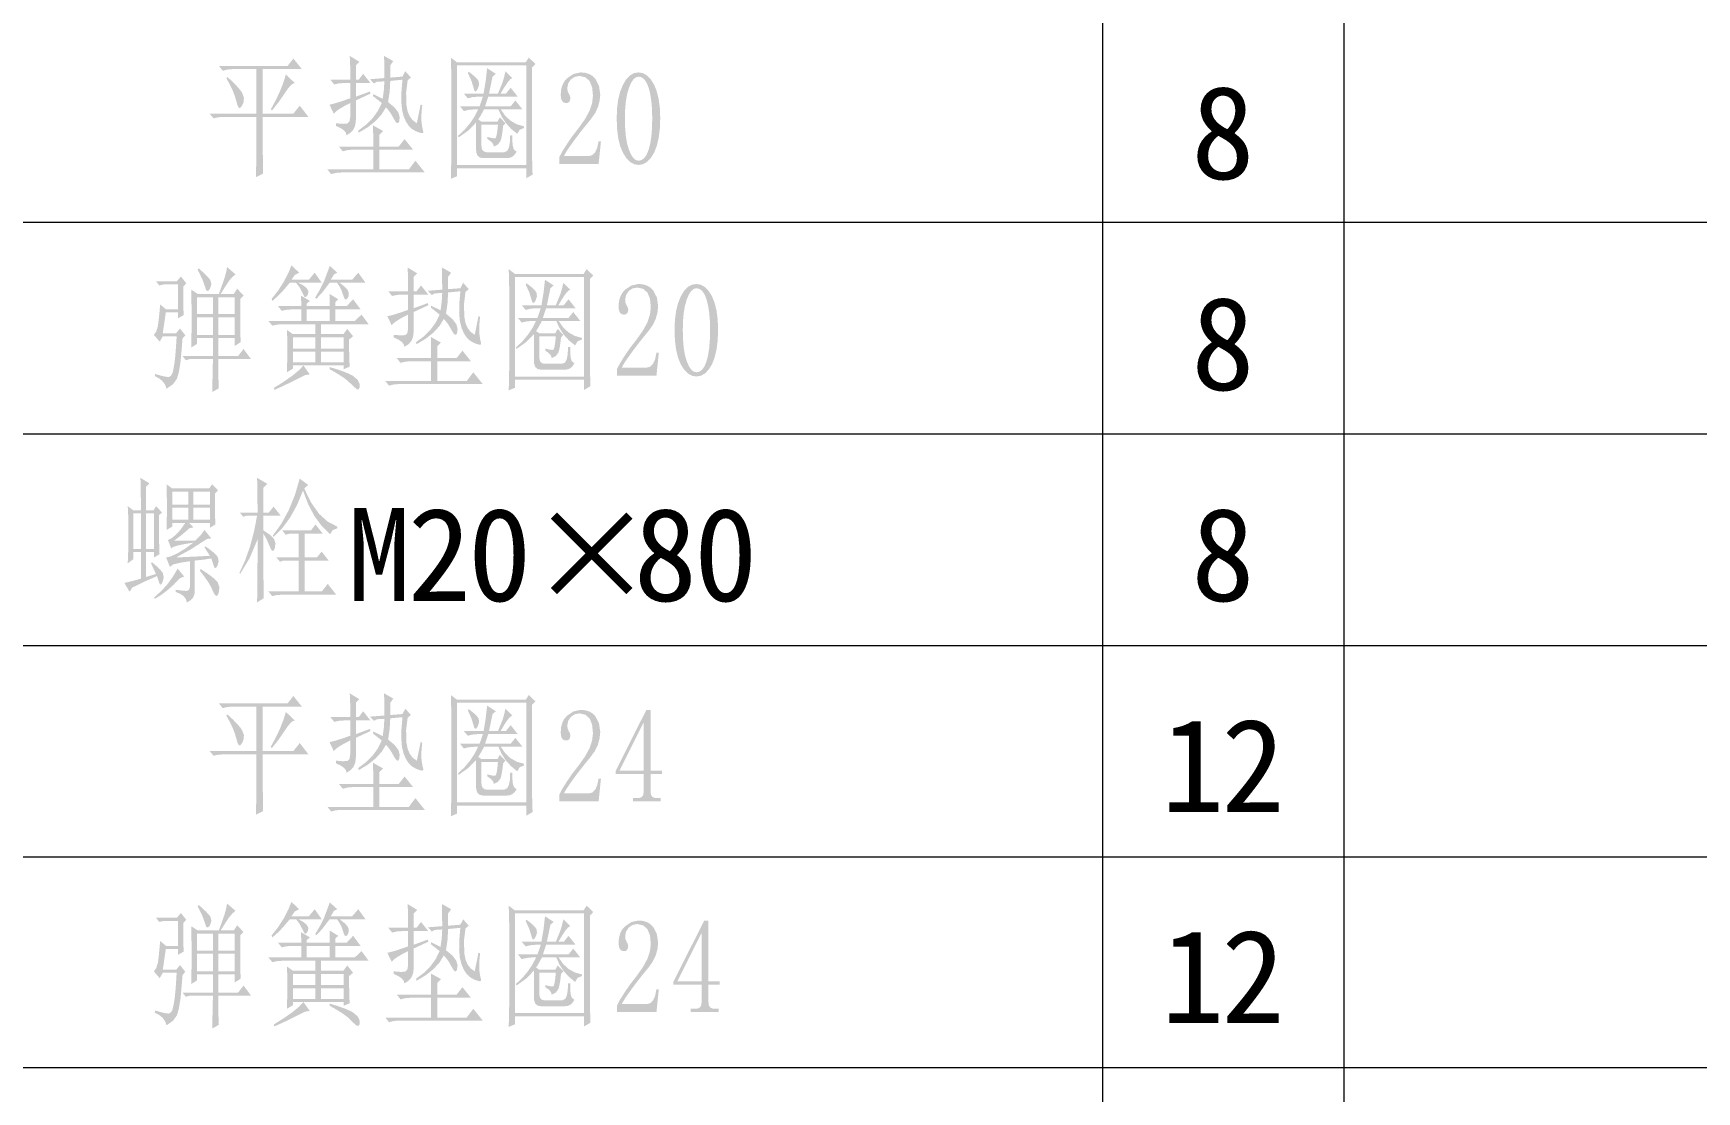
# Model space of a CAD drawing. Header units: millimetres. Extents: x -594 to 6367, y -2099 to 456.
# Drawn here: x 271.1 to 326.2, y -380.4 to -345.4 of the extents above; entities that cross this region are included whole.
import ezdxf

# ---------------------------------------------------------------- set-up
doc = ezdxf.new("R2010")
doc.units = ezdxf.units.MM
doc.layers.get('0').update_dxf_attribs({"lineweight": 35})
doc.styles.get("Standard").update_dxf_attribs({"font": 'txt.shx'})

msp = doc.modelspace()

# ---------------------------------------------------------------- hatches: boundary and pattern name
h = msp.add_hatch(color=0)
h.paths.add_polyline_path([(278.692, -349.221), (278.699, -350.001), (278.466, -350.118), (278.476, -349.6), (278.481, -349.135), (278.481, -348.122), (277.397, -348.122), (277.218, -348.133), (277.062, -348.169), (276.93, -348.013), (278.481, -348.013), (278.481, -346.539), (277.694, -346.539), (277.518, -346.555), (277.366, -346.594), (277.241, -346.438), (279.51, -346.438), (279.705, -346.188), (279.986, -346.539), (278.692, -346.539), (278.692, -348.013), (279.705, -348.013), (279.916, -347.748), (280.204, -348.122), (278.692, -348.122)])
h.paths.add_polyline_path([(279.456, -346.718), (279.752, -346.999), (279.688, -347.019), (279.613, -347.08), (279.527, -347.18), (279.432, -347.319), (279.223, -347.624), (278.996, -347.911), (278.957, -347.872), (279.12, -347.571), (279.259, -347.278), (279.371, -346.993)])
h.paths.add_polyline_path([(277.53, -346.804), (277.71, -346.977), (277.851, -347.122), (277.952, -347.24), (278.013, -347.334), (278.066, -347.487), (278.06, -347.623), (278.014, -347.735), (277.951, -347.818), (277.916, -347.829), (277.881, -347.794), (277.846, -347.712), (277.811, -347.584), (277.764, -347.423), (277.694, -347.245), (277.6, -347.049), (277.483, -346.835)])
h = msp.add_hatch(color=0)
h.paths.add_polyline_path([(281.111, -348.332), (281.352, -348.351), (281.494, -348.34), (281.564, -348.272), (281.587, -348.122), (281.587, -347.662), (281.391, -347.763), (281.235, -347.855), (281.119, -347.938), (281.041, -348.013), (280.901, -347.716), (281.018, -347.69), (281.171, -347.646), (281.36, -347.585), (281.587, -347.506), (281.587, -346.999), (281.392, -346.999), (281.216, -347.011), (281.057, -347.046), (280.932, -346.89), (281.587, -346.89), (281.587, -346.469), (281.582, -346.318), (281.572, -346.102), (281.891, -346.297), (281.774, -346.414), (281.774, -346.89), (281.868, -346.89), (282.016, -346.695), (282.258, -346.999), (281.774, -346.999), (281.774, -347.451), (282.242, -347.28), (282.258, -347.35), (281.774, -347.576), (281.774, -348.223), (281.755, -348.394), (281.697, -348.535), (281.6, -348.646), (281.462, -348.73), (281.445, -348.648), (281.38, -348.568), (281.269, -348.491), (281.111, -348.418)])
h.paths.add_polyline_path([(282.718, -346.835), (282.714, -346.437), (282.71, -346.102), (283.014, -346.274), (282.913, -346.414), (282.913, -346.82), (283.318, -346.788), (283.412, -346.609), (283.599, -346.82), (283.49, -346.905), (283.438, -347.32), (283.451, -347.74), (283.489, -347.939), (283.558, -348.103), (283.659, -348.234), (283.794, -348.332), (283.918, -347.716), (283.973, -347.732), (283.954, -347.916), (283.944, -348.073), (283.942, -348.203), (283.95, -348.309), (283.974, -348.475), (284.004, -348.605), (284.003, -348.648), (283.962, -348.66), (283.882, -348.642), (283.762, -348.597), (283.632, -348.522), (283.522, -348.412), (283.43, -348.271), (283.357, -348.098), (283.303, -347.882), (283.279, -347.608), (283.285, -347.277), (283.318, -346.89), (282.913, -346.929), (282.895, -347.28), (282.842, -347.631), (283.058, -347.812), (283.185, -347.981), (283.226, -348.135), (283.209, -348.278), (283.177, -348.326), (283.138, -348.328), (283.092, -348.284), (283.037, -348.192), (282.914, -347.979), (282.772, -347.802), (282.628, -348.039), (282.428, -348.258), (282.175, -348.46), (281.868, -348.644), (281.852, -348.574), (282.115, -348.377), (282.333, -348.159), (282.505, -347.921), (282.632, -347.662), (282.476, -347.537), (282.343, -347.436), (282.351, -347.365), (282.663, -347.521), (282.702, -347.23), (282.718, -346.944), (282.468, -346.96), (282.375, -347.015), (282.242, -346.874)])
h.paths.add_polyline_path([(282.351, -349.104), (282.351, -348.785), (282.35, -348.73), (282.347, -348.649), (282.345, -348.54), (282.343, -348.402), (282.679, -348.59), (282.554, -348.714), (282.554, -349.104), (283.193, -349.104), (283.388, -348.855), (283.669, -349.206), (282.554, -349.206), (282.554, -349.86), (283.529, -349.86), (283.747, -349.572), (284.059, -349.962), (281.291, -349.962), (281.114, -349.975), (280.956, -350.016), (280.831, -349.86), (282.351, -349.86), (282.351, -349.206), (281.673, -349.206), (281.496, -349.221), (281.338, -349.26), (281.213, -349.104)])
h = msp.add_hatch(color=0)
h.paths.add_polyline_path([(284.92, -346.157), (285.123, -346.313), (287.4, -346.313), (287.501, -346.157), (287.72, -346.367), (287.61, -346.484), (287.61, -349.486), (287.626, -350.032), (287.415, -350.157), (287.415, -349.821), (285.123, -349.821), (285.123, -350.087), (284.92, -350.172), (284.936, -349.486), (284.936, -346.75)])
h.paths.add_polyline_path([(285.123, -346.414), (285.123, -349.712), (287.415, -349.712), (287.415, -346.414)])
h.paths.add_polyline_path([(285.513, -346.625), (285.634, -346.718), (285.729, -346.801), (285.798, -346.874), (285.84, -346.937), (285.856, -347.061), (285.802, -347.21), (285.759, -347.267), (285.724, -347.275), (285.694, -347.235), (285.669, -347.147), (285.599, -346.92), (285.482, -346.664)])
h.paths.add_polyline_path([(285.872, -347.771), (285.923, -347.623), (285.981, -347.451), (285.817, -347.451), (285.638, -347.467), (285.482, -347.506), (285.349, -347.35), (286.004, -347.35), (286.074, -346.929), (286.121, -346.508), (286.41, -346.695), (286.301, -346.788), (286.184, -347.35), (286.48, -347.35), (286.628, -346.991), (286.682, -346.812), (286.729, -346.609), (286.955, -346.835), (286.888, -346.876), (286.801, -346.976), (286.695, -347.134), (286.566, -347.35), (286.745, -347.35), (286.901, -347.155), (287.135, -347.451), (286.16, -347.451), (286.097, -347.637), (286.051, -347.771), (286.901, -347.771), (287.057, -347.576), (287.291, -347.872), (286.573, -347.872), (286.723, -348.087), (286.901, -348.252), (287.108, -348.368), (287.345, -348.434), (287.345, -348.488), (287.2, -348.548), (287.119, -348.683), (286.918, -348.519), (286.746, -348.33), (286.605, -348.115), (286.495, -347.872), (286.02, -347.872), (285.911, -348.072), (285.825, -348.208), (285.934, -348.278), (286.464, -348.278), (286.542, -348.137), (286.729, -348.332), (286.651, -348.418), (286.632, -348.589), (286.611, -348.729), (286.589, -348.838), (286.566, -348.917), (286.479, -349.034), (286.34, -349.104), (286.331, -349.044), (286.293, -348.982), (286.225, -348.919), (286.129, -348.855), (286.129, -348.785), (286.293, -348.825), (286.386, -348.831), (286.414, -348.802), (286.439, -348.716), (286.461, -348.575), (286.48, -348.379), (285.934, -348.379), (285.934, -349.081), (285.944, -349.169), (285.976, -349.233), (286.029, -349.274), (286.106, -349.291), (286.69, -349.291), (286.789, -349.245), (286.846, -349.128), (286.875, -348.958), (286.885, -348.73), (286.955, -348.73), (286.957, -348.923), (286.971, -349.081), (287.007, -349.202), (287.096, -349.276), (287.037, -349.368), (286.966, -349.434), (286.882, -349.473), (286.784, -349.486), (285.981, -349.486), (285.874, -349.464), (285.801, -349.399), (285.76, -349.289), (285.755, -349.135), (285.755, -348.309), (285.498, -348.572), (285.178, -348.8), (285.154, -348.753), (285.372, -348.551), (285.56, -348.324), (285.713, -348.093), (285.825, -347.872), (285.685, -347.872), (285.508, -347.888), (285.349, -347.927), (285.225, -347.771)])
h = msp.add_hatch(color=0)
h.dxf.hatch_style = 2
h.paths.add_polyline_path([(289.626, -347.42), (289.598, -347.14), (289.517, -346.937), (289.376, -346.81), (289.182, -346.765), (289.023, -346.794), (288.893, -346.882), (288.805, -347.015), (288.776, -347.171), (288.788, -347.272), (288.823, -347.35), (288.862, -347.42), (288.878, -347.49), (288.867, -347.568), (288.839, -347.623), (288.797, -347.654), (288.737, -347.662), (288.659, -347.648), (288.605, -347.599), (288.57, -347.518), (288.558, -347.397), (288.571, -347.226), (288.611, -347.076), (288.676, -346.948), (288.768, -346.843), (288.985, -346.699), (289.213, -346.648), (289.366, -346.661), (289.499, -346.701), (289.612, -346.767), (289.704, -346.859), (289.827, -347.096), (289.868, -347.381), (289.846, -347.592), (289.79, -347.802), (289.689, -348.011), (289.548, -348.208), (289.355, -348.443), (289.187, -348.656), (289.043, -348.846), (288.924, -349.011), (288.825, -349.151), (288.749, -349.266), (288.696, -349.355), (288.667, -349.416), (289.494, -349.416), (289.604, -349.387), (289.696, -349.299), (289.766, -349.147), (289.813, -348.925), (289.891, -348.925), (289.813, -349.681), (288.511, -349.681), (288.511, -349.455), (288.605, -349.273), (288.745, -349.05), (288.926, -348.782), (289.166, -348.473), (289.371, -348.18), (289.517, -347.911), (289.598, -347.66)])
h = msp.add_hatch(color=0)
h.paths.add_polyline_path([(291.137, -346.788), (291.046, -346.812), (290.962, -346.882), (290.886, -346.999), (290.817, -347.163), (290.757, -347.366), (290.716, -347.601), (290.692, -347.869), (290.685, -348.169), (290.692, -348.487), (290.716, -348.766), (290.757, -349.005), (290.817, -349.206), (290.886, -349.368), (290.962, -349.482), (291.046, -349.55), (291.137, -349.572), (291.237, -349.55), (291.328, -349.482), (291.407, -349.368), (291.472, -349.206), (291.523, -349.005), (291.56, -348.766), (291.582, -348.487), (291.589, -348.169), (291.582, -347.869), (291.56, -347.601), (291.523, -347.366), (291.472, -347.163), (291.408, -346.999), (291.331, -346.882), (291.241, -346.812)])
h.paths.add_polyline_path([(291.137, -349.712), (290.991, -349.687), (290.856, -349.613), (290.733, -349.489), (290.622, -349.315), (290.53, -349.094), (290.464, -348.829), (290.425, -348.521), (290.412, -348.169), (290.424, -347.845), (290.46, -347.555), (290.524, -347.296), (290.614, -347.069), (290.721, -346.885), (290.843, -346.753), (290.982, -346.674), (291.137, -346.648), (291.283, -346.674), (291.417, -346.751), (291.54, -346.878), (291.651, -347.054), (291.739, -347.273), (291.802, -347.532), (291.841, -347.831), (291.854, -348.169), (291.841, -348.512), (291.802, -348.817), (291.739, -349.082), (291.651, -349.307), (291.54, -349.485), (291.417, -349.612), (291.283, -349.687)])
h = msp.add_hatch(color=0)
h.paths.add_polyline_path([(276.323, -355.759), (276.339, -354.8), (276.323, -353.841), (276.534, -353.982), (277.236, -353.982), (277.345, -353.689), (277.428, -353.444), (277.482, -353.245), (277.508, -353.093), (277.789, -353.335), (277.685, -353.421), (277.586, -353.537), (277.463, -353.719), (277.298, -353.982), (277.735, -353.982), (277.844, -353.81), (278.054, -354.036), (277.945, -354.145), (277.945, -354.669), (277.947, -355.082), (277.952, -355.385), (277.961, -355.58), (277.766, -355.705), (277.766, -355.44), (277.22, -355.44), (277.22, -356.04), (277.875, -356.04), (278.054, -355.806), (278.304, -356.141), (277.22, -356.141), (277.22, -356.434), (277.222, -356.692), (277.227, -356.917), (277.236, -357.108), (277.017, -357.233), (277.041, -356.141), (276.269, -356.141), (276.144, -356.18), (276.035, -356.04), (277.041, -356.04), (277.041, -355.44), (276.518, -355.44), (276.518, -355.635)])
h.paths.add_polyline_path([(276.573, -353.14), (276.706, -353.26), (276.814, -353.363), (276.896, -353.45), (276.955, -353.522), (276.991, -353.664), (276.939, -353.818), (276.89, -353.876), (276.847, -353.886), (276.811, -353.846), (276.783, -353.756), (276.691, -353.499), (276.534, -353.179)])
h.paths.add_polyline_path([(276.518, -354.091), (276.518, -354.652), (277.041, -354.652), (277.041, -354.091)])
h.paths.add_polyline_path([(277.22, -354.091), (277.22, -354.652), (277.766, -354.652), (277.766, -354.091)])
h.paths.add_polyline_path([(276.518, -354.754), (276.518, -355.338), (277.041, -355.338), (277.041, -354.754)])
h.paths.add_polyline_path([(277.22, -354.754), (277.22, -355.338), (277.766, -355.338), (277.766, -354.754)])
h.paths.add_polyline_path([(275.481, -354.598), (275.38, -355.284), (275.824, -355.284), (275.949, -355.128), (276.128, -355.354), (276.035, -355.455), (276, -355.88), (275.965, -356.258), (275.912, -356.574), (275.848, -356.796), (275.72, -356.972), (275.505, -357.124), (275.458, -356.992), (275.377, -356.878), (275.262, -356.782), (275.115, -356.703), (275.123, -356.633), (275.292, -356.682), (275.426, -356.715), (275.523, -356.732), (275.583, -356.734), (275.647, -356.698), (275.7, -356.609), (275.735, -356.462), (275.77, -356.251), (275.787, -356.104), (275.805, -355.911), (275.822, -355.672), (275.84, -355.385), (275.38, -355.385), (275.278, -355.564), (275.084, -355.338), (275.162, -355.233), (275.216, -355.058), (275.234, -354.933), (275.252, -354.771), (275.272, -354.571), (275.294, -354.333), (275.489, -354.496), (275.879, -354.496), (275.879, -353.67), (275.419, -353.67), (275.263, -353.701), (275.154, -353.561), (275.848, -353.561), (275.98, -353.405), (276.16, -353.631), (276.058, -353.74), (276.058, -354.044), (276.06, -354.302), (276.065, -354.515), (276.074, -354.683), (275.879, -354.793), (275.879, -354.598)])
h = msp.add_hatch(color=0)
h.paths.add_polyline_path([(280.911, -354.387), (280.907, -354.141), (280.903, -353.982), (281.191, -354.161), (281.098, -354.247), (281.098, -354.387), (281.472, -354.387), (281.683, -354.161), (281.932, -354.496), (281.098, -354.496), (281.098, -354.878), (281.737, -354.878), (281.963, -354.668), (282.197, -354.987), (280.622, -354.987), (280.622, -355.315), (281.363, -355.315), (281.488, -355.143), (281.683, -355.385), (281.55, -355.494), (281.551, -355.822), (281.556, -356.08), (281.563, -356.269), (281.573, -356.391), (281.371, -356.477), (281.371, -356.352), (279.687, -356.352), (279.687, -356.461), (279.492, -356.578), (279.502, -356.144), (279.507, -355.775), (279.502, -355.46), (279.492, -355.175), (279.687, -355.315), (280.435, -355.315), (280.435, -354.987), (279.343, -354.987), (279.164, -354.999), (279.008, -355.034), (278.876, -354.878), (279.967, -354.878), (279.967, -354.496), (279.655, -354.496), (279.479, -354.508), (279.32, -354.543), (279.195, -354.387), (279.967, -354.387), (279.962, -354.188), (279.952, -354.036), (280.256, -354.216), (280.147, -354.301), (280.147, -354.387)])
h.paths.add_polyline_path([(280.147, -354.496), (280.147, -354.878), (280.911, -354.878), (280.911, -354.496)])
h.paths.add_polyline_path([(279.687, -355.424), (279.687, -355.791), (280.435, -355.791), (280.435, -355.424)])
h.paths.add_polyline_path([(280.622, -355.424), (280.622, -355.791), (281.371, -355.791), (281.371, -355.424)])
h.paths.add_polyline_path([(279.687, -355.9), (279.687, -356.251), (280.435, -356.251), (280.435, -355.9)])
h.paths.add_polyline_path([(280.622, -355.9), (280.622, -356.251), (281.371, -356.251), (281.371, -355.9)])
h.paths.add_polyline_path([(280.037, -356.352), (280.248, -356.648), (280.092, -356.672), (279.811, -356.812), (279.577, -356.929), (279.347, -357.04), (279.071, -357.163), (279.063, -357.093), (279.365, -356.904), (279.655, -356.703), (279.89, -356.51)])
h.paths.add_polyline_path([(280.911, -356.407), (281.168, -356.486), (281.38, -356.56), (281.549, -356.629), (281.675, -356.695), (281.835, -356.829), (281.901, -356.968), (281.9, -357.08), (281.87, -357.139), (281.806, -357.138), (281.714, -357.061), (281.503, -356.859), (281.379, -356.763), (281.215, -356.656), (281.041, -356.552), (280.903, -356.477)])
h.paths.add_polyline_path([(279.866, -353.615), (280.023, -353.695), (280.139, -353.787), (280.198, -353.884), (280.193, -353.982), (280.151, -354.057), (280.115, -354.091), (280.072, -354.079), (280.03, -353.997), (279.92, -353.779), (279.796, -353.615), (279.585, -353.615), (279.359, -353.88), (279.201, -354.045), (279.008, -354.216), (278.985, -354.145), (279.196, -353.881), (279.39, -353.576), (279.544, -353.278), (279.64, -353.038), (279.897, -353.28), (279.757, -353.35), (279.64, -353.514), (280.217, -353.514), (280.412, -353.28), (280.646, -353.615)])
h.paths.add_polyline_path([(281.238, -353.615), (281.396, -353.737), (281.495, -353.841), (281.541, -353.941), (281.534, -354.052), (281.492, -354.14), (281.449, -354.169), (281.404, -354.151), (281.371, -354.075), (281.3, -353.865), (281.241, -353.749), (281.152, -353.615), (280.903, -353.615), (280.67, -353.924), (280.466, -354.145), (280.427, -354.106), (280.586, -353.835), (280.716, -353.576), (280.911, -353.054), (281.16, -353.28), (281.051, -353.335), (280.942, -353.514), (281.651, -353.514), (281.854, -353.28), (282.096, -353.615)])
h = msp.add_hatch(color=0)
h.paths.add_polyline_path([(283.028, -355.338), (283.268, -355.357), (283.41, -355.346), (283.48, -355.278), (283.503, -355.128), (283.503, -354.668), (283.307, -354.769), (283.151, -354.861), (283.035, -354.944), (282.958, -355.019), (282.817, -354.722), (282.934, -354.696), (283.087, -354.652), (283.277, -354.591), (283.503, -354.512), (283.503, -354.005), (283.308, -354.005), (283.132, -354.017), (282.973, -354.052), (282.848, -353.896), (283.503, -353.896), (283.503, -353.475), (283.498, -353.324), (283.488, -353.108), (283.807, -353.303), (283.69, -353.42), (283.69, -353.896), (283.784, -353.896), (283.932, -353.701), (284.174, -354.005), (283.69, -354.005), (283.69, -354.457), (284.158, -354.286), (284.174, -354.356), (283.69, -354.582), (283.69, -355.229), (283.671, -355.4), (283.613, -355.541), (283.516, -355.652), (283.379, -355.736), (283.361, -355.654), (283.297, -355.574), (283.186, -355.497), (283.028, -355.424)])
h.paths.add_polyline_path([(284.634, -353.841), (284.63, -353.443), (284.626, -353.108), (284.93, -353.28), (284.829, -353.42), (284.829, -353.826), (285.234, -353.795), (285.328, -353.615), (285.515, -353.826), (285.406, -353.912), (285.354, -354.326), (285.367, -354.746), (285.405, -354.945), (285.474, -355.109), (285.575, -355.24), (285.71, -355.338), (285.835, -354.722), (285.889, -354.738), (285.87, -354.922), (285.86, -355.079), (285.858, -355.209), (285.866, -355.315), (285.89, -355.481), (285.92, -355.611), (285.919, -355.654), (285.878, -355.666), (285.799, -355.649), (285.679, -355.603), (285.548, -355.528), (285.438, -355.418), (285.346, -355.277), (285.273, -355.104), (285.219, -354.888), (285.195, -354.614), (285.201, -354.283), (285.234, -353.896), (284.829, -353.935), (284.811, -354.286), (284.759, -354.637), (284.974, -354.818), (285.102, -354.987), (285.143, -355.141), (285.125, -355.284), (285.093, -355.332), (285.054, -355.334), (285.008, -355.29), (284.954, -355.198), (284.83, -354.986), (284.688, -354.808), (284.544, -355.045), (284.344, -355.264), (284.091, -355.466), (283.784, -355.65), (283.768, -355.58), (284.032, -355.383), (284.249, -355.165), (284.421, -354.927), (284.548, -354.668), (284.392, -354.543), (284.26, -354.442), (284.267, -354.372), (284.579, -354.527), (284.618, -354.236), (284.634, -353.95), (284.384, -353.966), (284.291, -354.021), (284.158, -353.88)])
h.paths.add_polyline_path([(284.267, -356.11), (284.267, -355.791), (284.266, -355.736), (284.263, -355.655), (284.261, -355.546), (284.26, -355.409), (284.595, -355.596), (284.47, -355.72), (284.47, -356.11), (285.109, -356.11), (285.304, -355.861), (285.585, -356.212), (284.47, -356.212), (284.47, -356.867), (285.445, -356.867), (285.663, -356.578), (285.975, -356.968), (283.207, -356.968), (283.031, -356.981), (282.872, -357.022), (282.747, -356.867), (284.267, -356.867), (284.267, -356.212), (283.589, -356.212), (283.413, -356.227), (283.254, -356.266), (283.129, -356.11)])
h = msp.add_hatch(color=0)
h.paths.add_polyline_path([(286.837, -353.163), (287.039, -353.319), (289.316, -353.319), (289.417, -353.163), (289.636, -353.374), (289.527, -353.49), (289.527, -356.492), (289.542, -357.038), (289.332, -357.163), (289.332, -356.828), (287.039, -356.828), (287.039, -357.093), (286.837, -357.178), (286.852, -356.492), (286.852, -353.756)])
h.paths.add_polyline_path([(287.039, -353.42), (287.039, -356.718), (289.332, -356.718), (289.332, -353.42)])
h.paths.add_polyline_path([(287.429, -353.631), (287.551, -353.725), (287.646, -353.807), (287.714, -353.88), (287.757, -353.943), (287.772, -354.067), (287.718, -354.216), (287.675, -354.273), (287.64, -354.281), (287.61, -354.241), (287.585, -354.153), (287.515, -353.926), (287.398, -353.67)])
h.paths.add_polyline_path([(287.788, -354.777), (287.84, -354.629), (287.897, -354.457), (287.733, -354.457), (287.554, -354.473), (287.398, -354.512), (287.265, -354.356), (287.92, -354.356), (287.991, -353.935), (288.037, -353.514), (288.326, -353.701), (288.217, -353.795), (288.1, -354.356), (288.396, -354.356), (288.544, -353.997), (288.598, -353.818), (288.646, -353.615), (288.872, -353.841), (288.804, -353.882), (288.718, -353.982), (288.611, -354.14), (288.482, -354.356), (288.661, -354.356), (288.817, -354.161), (289.051, -354.457), (288.076, -354.457), (288.013, -354.643), (287.967, -354.777), (288.817, -354.777), (288.973, -354.582), (289.207, -354.878), (288.49, -354.878), (288.639, -355.093), (288.817, -355.258), (289.025, -355.374), (289.261, -355.44), (289.261, -355.494), (289.116, -355.554), (289.035, -355.689), (288.834, -355.525), (288.662, -355.336), (288.521, -355.121), (288.412, -354.878), (287.936, -354.878), (287.827, -355.078), (287.741, -355.214), (287.85, -355.284), (288.38, -355.284), (288.458, -355.143), (288.646, -355.338), (288.568, -355.424), (288.549, -355.595), (288.528, -355.735), (288.505, -355.844), (288.482, -355.923), (288.395, -356.04), (288.256, -356.11), (288.247, -356.05), (288.209, -355.988), (288.142, -355.925), (288.045, -355.861), (288.045, -355.791), (288.209, -355.832), (288.302, -355.837), (288.33, -355.808), (288.355, -355.722), (288.377, -355.581), (288.396, -355.385), (287.85, -355.385), (287.85, -356.087), (287.861, -356.175), (287.892, -356.239), (287.946, -356.28), (288.022, -356.297), (288.607, -356.297), (288.705, -356.251), (288.762, -356.134), (288.791, -355.964), (288.801, -355.736), (288.872, -355.736), (288.874, -355.929), (288.887, -356.087), (288.923, -356.208), (289.012, -356.282), (288.953, -356.374), (288.882, -356.44), (288.798, -356.479), (288.7, -356.492), (287.897, -356.492), (287.79, -356.47), (287.717, -356.405), (287.677, -356.295), (287.671, -356.141), (287.671, -355.315), (287.415, -355.578), (287.094, -355.806), (287.071, -355.759), (287.288, -355.557), (287.476, -355.331), (287.629, -355.099), (287.741, -354.878), (287.601, -354.878), (287.424, -354.894), (287.265, -354.933), (287.141, -354.777)])
h = msp.add_hatch(color=0)
h.dxf.hatch_style = 2
h.paths.add_polyline_path([(291.542, -354.426), (291.514, -354.146), (291.433, -353.943), (291.292, -353.816), (291.098, -353.771), (290.939, -353.8), (290.809, -353.888), (290.722, -354.021), (290.692, -354.177), (290.704, -354.278), (290.739, -354.356), (290.778, -354.426), (290.794, -354.496), (290.783, -354.574), (290.755, -354.629), (290.713, -354.66), (290.653, -354.668), (290.575, -354.654), (290.521, -354.605), (290.486, -354.525), (290.474, -354.403), (290.487, -354.232), (290.527, -354.082), (290.592, -353.954), (290.685, -353.849), (290.901, -353.705), (291.129, -353.654), (291.283, -353.667), (291.416, -353.707), (291.528, -353.773), (291.62, -353.865), (291.743, -354.103), (291.784, -354.387), (291.763, -354.598), (291.706, -354.808), (291.606, -355.017), (291.464, -355.214), (291.271, -355.449), (291.103, -355.662), (290.959, -355.852), (290.841, -356.017), (290.741, -356.157), (290.665, -356.272), (290.612, -356.361), (290.583, -356.422), (291.41, -356.422), (291.52, -356.393), (291.612, -356.305), (291.683, -356.153), (291.729, -355.931), (291.807, -355.931), (291.729, -356.687), (290.427, -356.687), (290.427, -356.461), (290.521, -356.279), (290.661, -356.056), (290.842, -355.788), (291.082, -355.479), (291.287, -355.186), (291.433, -354.917), (291.514, -354.666)])
h = msp.add_hatch(color=0)
h.paths.add_polyline_path([(293.053, -353.795), (292.962, -353.818), (292.879, -353.888), (292.802, -354.005), (292.733, -354.169), (292.673, -354.372), (292.632, -354.607), (292.608, -354.875), (292.601, -355.175), (292.608, -355.493), (292.632, -355.772), (292.673, -356.011), (292.733, -356.212), (292.802, -356.374), (292.879, -356.488), (292.962, -356.556), (293.053, -356.578), (293.154, -356.556), (293.244, -356.488), (293.323, -356.374), (293.388, -356.212), (293.439, -356.011), (293.476, -355.772), (293.498, -355.493), (293.505, -355.175), (293.498, -354.875), (293.476, -354.607), (293.439, -354.372), (293.388, -354.169), (293.324, -354.005), (293.247, -353.888), (293.157, -353.818)])
h.paths.add_polyline_path([(293.053, -356.718), (292.907, -356.694), (292.772, -356.619), (292.649, -356.495), (292.538, -356.321), (292.446, -356.1), (292.38, -355.835), (292.341, -355.527), (292.328, -355.175), (292.34, -354.852), (292.377, -354.561), (292.44, -354.302), (292.531, -354.075), (292.637, -353.891), (292.76, -353.759), (292.898, -353.681), (293.053, -353.654), (293.199, -353.68), (293.334, -353.758), (293.456, -353.884), (293.568, -354.06), (293.655, -354.279), (293.719, -354.538), (293.757, -354.837), (293.77, -355.175), (293.757, -355.518), (293.719, -355.823), (293.655, -356.088), (293.568, -356.313), (293.456, -356.491), (293.334, -356.618), (293.199, -356.693)])
h = msp.add_hatch(color=0)
h.paths.add_polyline_path([(276.987, -362.742), (276.734, -362.783), (276.441, -362.812), (276.441, -363.779), (276.429, -363.924), (276.382, -364.042), (276.297, -364.134), (276.176, -364.2), (276.144, -364.086), (276.071, -363.99), (275.957, -363.911), (275.802, -363.849), (275.802, -363.779), (276.02, -363.807), (276.168, -363.818), (276.249, -363.785), (276.277, -363.693), (276.277, -362.836), (275.999, -362.877), (275.732, -362.937), (275.615, -363.023), (275.49, -362.711), (275.643, -362.676), (275.872, -362.57), (276.129, -362.413), (276.387, -362.22), (276.078, -362.271), (275.854, -362.32), (275.716, -362.368), (275.661, -362.415), (275.552, -362.134), (275.676, -362.071), (275.817, -361.955), (275.969, -361.79), (276.121, -361.572), (275.693, -361.572), (275.693, -361.689), (275.505, -361.799), (275.521, -361.05), (275.505, -360.286), (275.693, -360.426), (276.917, -360.426), (277.01, -360.286), (277.213, -360.481), (277.112, -360.59), (277.112, -360.931), (277.113, -361.216), (277.115, -361.445), (277.119, -361.619), (276.94, -361.728), (276.94, -361.572), (276.262, -361.572), (276.394, -361.713), (276.262, -361.744), (275.995, -361.973), (275.763, -362.149), (275.872, -362.149), (276.025, -362.149), (276.22, -362.149), (276.457, -362.149), (276.638, -361.968), (276.761, -361.799), (276.987, -362.079), (276.847, -362.095), (276.32, -362.435), (275.817, -362.711), (275.975, -362.703), (276.215, -362.692), (276.537, -362.677), (276.94, -362.656), (276.761, -362.376), (276.792, -362.344), (276.949, -362.454), (277.069, -362.55), (277.154, -362.633), (277.205, -362.703), (277.23, -362.843), (277.19, -362.984), (277.152, -363.042), (277.119, -363.065), (277.093, -363.051), (277.073, -362.999)])
h.paths.add_polyline_path([(275.693, -360.535), (275.693, -360.957), (276.231, -360.957), (276.231, -360.535)])
h.paths.add_polyline_path([(276.394, -360.535), (276.394, -360.957), (276.94, -360.957), (276.94, -360.535)])
h.paths.add_polyline_path([(275.693, -361.058), (275.693, -361.463), (276.231, -361.463), (276.231, -361.058)])
h.paths.add_polyline_path([(276.394, -361.058), (276.394, -361.463), (276.94, -361.463), (276.94, -361.058)])
h.paths.add_polyline_path([(275.95, -363.397), (275.741, -363.611), (275.533, -363.796), (275.325, -363.953), (275.116, -364.083), (275.1, -364.029), (275.332, -363.82), (275.539, -363.591), (275.718, -363.343), (275.872, -363.077), (276.09, -363.342)])
h.paths.add_polyline_path([(276.636, -363.093), (276.838, -363.226), (276.999, -363.343), (277.118, -363.445), (277.197, -363.53), (277.257, -363.698), (277.229, -363.896), (277.186, -363.971), (277.141, -363.984), (277.093, -363.935), (277.041, -363.826), (276.974, -363.678), (276.879, -363.516), (276.755, -363.339), (276.605, -363.147)])
h.paths.add_polyline_path([(274.819, -363.358), (275.155, -363.257), (274.991, -362.906), (275.022, -362.867), (275.15, -362.977), (275.254, -363.072), (275.331, -363.155), (275.381, -363.225), (275.412, -363.368), (275.373, -363.522), (275.339, -363.585), (275.31, -363.61), (275.284, -363.6), (275.264, -363.553), (275.186, -363.327), (274.759, -363.518), (274.367, -363.709), (274.281, -363.849), (274.11, -363.553), (274.206, -363.531), (274.33, -363.5), (274.48, -363.461), (274.656, -363.413), (274.656, -362.531), (274.406, -362.531), (274.406, -362.765), (274.219, -362.906), (274.237, -362.455), (274.242, -361.9), (274.241, -361.616), (274.237, -361.374), (274.229, -361.172), (274.219, -361.011), (274.406, -361.151), (274.656, -361.151), (274.654, -360.803), (274.651, -360.508), (274.646, -360.266), (274.64, -360.075), (274.936, -360.255), (274.819, -360.38), (274.819, -361.151), (275.077, -361.151), (275.155, -361.011), (275.357, -361.222), (275.256, -361.307), (275.256, -361.765), (275.258, -362.133), (275.263, -362.411), (275.272, -362.602), (275.092, -362.711), (275.092, -362.531), (274.819, -362.531)])
h.paths.add_polyline_path([(274.406, -361.253), (274.406, -362.43), (274.656, -362.43), (274.656, -361.253)])
h.paths.add_polyline_path([(274.819, -361.253), (274.819, -362.43), (275.092, -362.43), (275.092, -361.253)])
h = msp.add_hatch(color=0)
h.paths.add_polyline_path([(279.915, -360.099), (280.196, -360.309), (280.063, -360.426), (280.294, -360.896), (280.554, -361.263), (280.844, -361.527), (281.162, -361.689), (281.162, -361.744), (281.009, -361.803), (280.921, -361.939), (280.641, -361.665), (280.399, -361.335), (280.194, -360.946), (280.024, -360.496), (279.822, -360.982), (279.592, -361.398), (279.334, -361.745), (279.049, -362.025), (279.018, -361.994), (279.303, -361.599), (279.548, -361.151), (279.753, -360.651)])
h.paths.add_polyline_path([(279.338, -361.814), (280.289, -361.814), (280.437, -361.619), (280.679, -361.923), (280.079, -361.923), (280.079, -362.711), (280.484, -362.711), (280.64, -362.516), (280.874, -362.812), (280.079, -362.812), (280.079, -363.834), (280.648, -363.834), (280.843, -363.584), (281.123, -363.943), (279.338, -363.943), (279.161, -363.954), (279.003, -363.99), (278.878, -363.834), (279.884, -363.834), (279.884, -362.812), (279.385, -362.812), (279.26, -362.851), (279.143, -362.711), (279.884, -362.711), (279.884, -361.923), (279.58, -361.923), (279.447, -361.955)])
h.paths.add_polyline_path([(278.714, -361.923), (278.714, -362.345), (278.714, -362.722), (278.715, -363.054), (278.715, -363.342), (278.716, -363.587), (278.717, -363.787), (278.719, -363.945), (278.722, -364.06), (278.504, -364.2), (278.509, -363.77), (278.514, -363.278), (278.518, -362.724), (278.519, -362.11), (278.26, -362.724), (277.942, -363.257), (277.919, -363.218), (278.109, -362.801), (278.27, -362.346), (278.401, -361.854), (278.504, -361.323), (278.168, -361.323), (278.044, -361.362), (277.927, -361.222), (278.519, -361.222), (278.514, -360.596), (278.504, -360.075), (278.839, -360.27), (278.714, -360.395), (278.714, -361.222), (278.893, -361.222), (279.049, -361.027), (279.283, -361.323), (278.714, -361.323), (278.714, -361.814), (278.924, -361.954), (279.057, -362.087), (279.114, -362.239), (279.088, -362.415), (279.052, -362.482), (279.012, -362.494), (278.97, -362.452), (278.925, -362.352), (278.825, -362.117)])
h = msp.add_hatch(color=0)
h.paths.add_polyline_path([(278.692, -370.329), (278.699, -371.109), (278.466, -371.226), (278.476, -370.708), (278.481, -370.243), (278.481, -369.23), (277.397, -369.23), (277.218, -369.241), (277.062, -369.276), (276.93, -369.12), (278.481, -369.12), (278.481, -367.647), (277.694, -367.647), (277.518, -367.662), (277.366, -367.701), (277.241, -367.546), (279.51, -367.546), (279.705, -367.296), (279.986, -367.647), (278.692, -367.647), (278.692, -369.12), (279.705, -369.12), (279.916, -368.855), (280.204, -369.23), (278.692, -369.23)])
h.paths.add_polyline_path([(279.456, -367.826), (279.752, -368.107), (279.688, -368.127), (279.613, -368.188), (279.527, -368.288), (279.432, -368.427), (279.223, -368.732), (278.996, -369.019), (278.957, -368.98), (279.12, -368.679), (279.259, -368.386), (279.371, -368.101)])
h.paths.add_polyline_path([(277.53, -367.912), (277.71, -368.085), (277.851, -368.23), (277.952, -368.348), (278.013, -368.442), (278.066, -368.595), (278.06, -368.731), (278.014, -368.843), (277.951, -368.926), (277.916, -368.937), (277.881, -368.902), (277.846, -368.82), (277.811, -368.692), (277.764, -368.531), (277.694, -368.352), (277.6, -368.157), (277.483, -367.943)])
h = msp.add_hatch(color=0)
h.paths.add_polyline_path([(281.111, -369.44), (281.352, -369.459), (281.494, -369.448), (281.564, -369.38), (281.587, -369.23), (281.587, -368.77), (281.391, -368.87), (281.235, -368.963), (281.119, -369.046), (281.041, -369.12), (280.901, -368.824), (281.018, -368.798), (281.171, -368.754), (281.36, -368.693), (281.587, -368.614), (281.587, -368.107), (281.392, -368.107), (281.216, -368.119), (281.057, -368.154), (280.932, -367.998), (281.587, -367.998), (281.587, -367.577), (281.582, -367.426), (281.572, -367.21), (281.891, -367.405), (281.774, -367.522), (281.774, -367.998), (281.868, -367.998), (282.016, -367.803), (282.258, -368.107), (281.774, -368.107), (281.774, -368.559), (282.242, -368.388), (282.258, -368.458), (281.774, -368.684), (281.774, -369.331), (281.755, -369.502), (281.697, -369.643), (281.6, -369.754), (281.462, -369.838), (281.445, -369.756), (281.38, -369.676), (281.269, -369.599), (281.111, -369.526)])
h.paths.add_polyline_path([(282.718, -367.943), (282.714, -367.545), (282.71, -367.21), (283.014, -367.382), (282.913, -367.522), (282.913, -367.928), (283.318, -367.896), (283.412, -367.717), (283.599, -367.928), (283.49, -368.013), (283.438, -368.428), (283.451, -368.848), (283.489, -369.047), (283.558, -369.211), (283.659, -369.342), (283.794, -369.44), (283.918, -368.824), (283.973, -368.84), (283.954, -369.024), (283.944, -369.181), (283.942, -369.311), (283.95, -369.417), (283.974, -369.582), (284.004, -369.713), (284.003, -369.756), (283.962, -369.768), (283.882, -369.75), (283.762, -369.705), (283.632, -369.629), (283.522, -369.52), (283.43, -369.379), (283.357, -369.206), (283.303, -368.99), (283.279, -368.716), (283.285, -368.385), (283.318, -367.998), (282.913, -368.037), (282.895, -368.388), (282.842, -368.738), (283.058, -368.92), (283.185, -369.089), (283.226, -369.243), (283.209, -369.386), (283.177, -369.434), (283.138, -369.436), (283.092, -369.392), (283.037, -369.3), (282.914, -369.087), (282.772, -368.91), (282.628, -369.147), (282.428, -369.366), (282.175, -369.568), (281.868, -369.752), (281.852, -369.682), (282.115, -369.485), (282.333, -369.267), (282.505, -369.028), (282.632, -368.77), (282.476, -368.645), (282.343, -368.544), (282.351, -368.473), (282.663, -368.629), (282.702, -368.338), (282.718, -368.052), (282.468, -368.068), (282.375, -368.122), (282.242, -367.982)])
h.paths.add_polyline_path([(282.351, -370.212), (282.351, -369.892), (282.35, -369.838), (282.347, -369.757), (282.345, -369.648), (282.343, -369.51), (282.679, -369.697), (282.554, -369.822), (282.554, -370.212), (283.193, -370.212), (283.388, -369.963), (283.669, -370.313), (282.554, -370.313), (282.554, -370.968), (283.529, -370.968), (283.747, -370.68), (284.059, -371.07), (281.291, -371.07), (281.114, -371.082), (280.956, -371.124), (280.831, -370.968), (282.351, -370.968), (282.351, -370.313), (281.673, -370.313), (281.496, -370.329), (281.338, -370.368), (281.213, -370.212)])
h = msp.add_hatch(color=0)
h.paths.add_polyline_path([(284.92, -367.265), (285.123, -367.421), (287.4, -367.421), (287.501, -367.265), (287.72, -367.475), (287.61, -367.592), (287.61, -370.594), (287.626, -371.14), (287.415, -371.265), (287.415, -370.929), (285.123, -370.929), (285.123, -371.194), (284.92, -371.28), (284.936, -370.594), (284.936, -367.857)])
h.paths.add_polyline_path([(285.123, -367.522), (285.123, -370.82), (287.415, -370.82), (287.415, -367.522)])
h.paths.add_polyline_path([(285.513, -367.733), (285.634, -367.826), (285.729, -367.909), (285.798, -367.982), (285.84, -368.045), (285.856, -368.169), (285.802, -368.317), (285.759, -368.375), (285.724, -368.383), (285.694, -368.343), (285.669, -368.255), (285.599, -368.028), (285.482, -367.772)])
h.paths.add_polyline_path([(285.872, -368.879), (285.923, -368.731), (285.981, -368.559), (285.817, -368.559), (285.638, -368.575), (285.482, -368.614), (285.349, -368.458), (286.004, -368.458), (286.074, -368.037), (286.121, -367.616), (286.41, -367.803), (286.301, -367.896), (286.184, -368.458), (286.48, -368.458), (286.628, -368.099), (286.682, -367.92), (286.729, -367.717), (286.955, -367.943), (286.888, -367.984), (286.801, -368.083), (286.695, -368.241), (286.566, -368.458), (286.745, -368.458), (286.901, -368.263), (287.135, -368.559), (286.16, -368.559), (286.097, -368.745), (286.051, -368.879), (286.901, -368.879), (287.057, -368.684), (287.291, -368.98), (286.573, -368.98), (286.723, -369.195), (286.901, -369.36), (287.108, -369.476), (287.345, -369.542), (287.345, -369.596), (287.2, -369.656), (287.119, -369.791), (286.918, -369.627), (286.746, -369.438), (286.605, -369.223), (286.495, -368.98), (286.02, -368.98), (285.911, -369.18), (285.825, -369.315), (285.934, -369.386), (286.464, -369.386), (286.542, -369.245), (286.729, -369.44), (286.651, -369.526), (286.632, -369.697), (286.611, -369.837), (286.589, -369.946), (286.566, -370.025), (286.479, -370.142), (286.34, -370.212), (286.331, -370.152), (286.293, -370.09), (286.225, -370.027), (286.129, -369.963), (286.129, -369.892), (286.293, -369.933), (286.386, -369.939), (286.414, -369.91), (286.439, -369.824), (286.461, -369.683), (286.48, -369.487), (285.934, -369.487), (285.934, -370.189), (285.944, -370.276), (285.976, -370.341), (286.029, -370.382), (286.106, -370.399), (286.69, -370.399), (286.789, -370.352), (286.846, -370.235), (286.875, -370.066), (286.885, -369.838), (286.955, -369.838), (286.957, -370.031), (286.971, -370.189), (287.007, -370.31), (287.096, -370.384), (287.037, -370.476), (286.966, -370.541), (286.882, -370.581), (286.784, -370.594), (285.981, -370.594), (285.874, -370.572), (285.801, -370.506), (285.76, -370.397), (285.755, -370.243), (285.755, -369.417), (285.498, -369.68), (285.178, -369.908), (285.154, -369.861), (285.372, -369.658), (285.56, -369.432), (285.713, -369.2), (285.825, -368.98), (285.685, -368.98), (285.508, -368.996), (285.349, -369.035), (285.225, -368.879)])
h = msp.add_hatch(color=0)
h.dxf.hatch_style = 2
h.paths.add_polyline_path([(289.626, -368.528), (289.598, -368.248), (289.517, -368.045), (289.376, -367.918), (289.182, -367.873), (289.023, -367.902), (288.893, -367.99), (288.805, -368.122), (288.776, -368.278), (288.788, -368.38), (288.823, -368.458), (288.862, -368.528), (288.878, -368.598), (288.867, -368.676), (288.839, -368.731), (288.797, -368.762), (288.737, -368.77), (288.659, -368.756), (288.605, -368.707), (288.57, -368.626), (288.558, -368.505), (288.571, -368.334), (288.611, -368.184), (288.676, -368.056), (288.768, -367.951), (288.985, -367.807), (289.213, -367.756), (289.366, -367.769), (289.499, -367.809), (289.612, -367.874), (289.704, -367.967), (289.827, -368.204), (289.868, -368.489), (289.846, -368.699), (289.79, -368.91), (289.689, -369.119), (289.548, -369.315), (289.355, -369.551), (289.187, -369.764), (289.043, -369.954), (288.924, -370.118), (288.825, -370.259), (288.749, -370.374), (288.696, -370.463), (288.667, -370.524), (289.494, -370.524), (289.604, -370.495), (289.696, -370.407), (289.766, -370.255), (289.813, -370.033), (289.891, -370.033), (289.813, -370.789), (288.511, -370.789), (288.511, -370.563), (288.605, -370.381), (288.745, -370.157), (288.926, -369.889), (289.166, -369.581), (289.371, -369.288), (289.517, -369.019), (289.598, -368.768)])
h = msp.add_hatch(color=0)
h.paths.add_polyline_path([(291.534, -370.454), (291.547, -370.564), (291.589, -370.633), (291.652, -370.668), (291.745, -370.68), (291.87, -370.68), (291.87, -370.789), (290.95, -370.789), (290.95, -370.68), (291.098, -370.68), (291.19, -370.668), (291.254, -370.633), (291.293, -370.564), (291.308, -370.454), (291.308, -369.877), (290.373, -369.877), (290.373, -369.791), (291.394, -367.756), (291.534, -367.756), (291.534, -369.768), (291.909, -369.768), (291.909, -369.877), (291.534, -369.877)])
h.paths.add_polyline_path([(291.293, -368.193), (290.505, -369.768), (291.308, -369.768), (291.308, -368.193)])
h = msp.add_hatch(color=0)
h.paths.add_polyline_path([(276.323, -376.837), (276.339, -375.878), (276.323, -374.919), (276.534, -375.06), (277.236, -375.06), (277.345, -374.767), (277.428, -374.522), (277.482, -374.323), (277.508, -374.171), (277.789, -374.412), (277.685, -374.499), (277.586, -374.615), (277.463, -374.796), (277.298, -375.06), (277.735, -375.06), (277.844, -374.888), (278.054, -375.114), (277.945, -375.223), (277.945, -375.747), (277.947, -376.16), (277.952, -376.463), (277.961, -376.658), (277.766, -376.783), (277.766, -376.518), (277.22, -376.518), (277.22, -377.118), (277.875, -377.118), (278.054, -376.884), (278.304, -377.219), (277.22, -377.219), (277.22, -377.512), (277.222, -377.77), (277.227, -377.995), (277.236, -378.186), (277.017, -378.311), (277.041, -377.219), (276.269, -377.219), (276.144, -377.258), (276.035, -377.118), (277.041, -377.118), (277.041, -376.518), (276.518, -376.518), (276.518, -376.713)])
h.paths.add_polyline_path([(276.573, -374.218), (276.706, -374.338), (276.814, -374.441), (276.896, -374.528), (276.955, -374.6), (276.991, -374.742), (276.939, -374.896), (276.89, -374.954), (276.847, -374.964), (276.811, -374.924), (276.783, -374.834), (276.691, -374.577), (276.534, -374.257)])
h.paths.add_polyline_path([(276.518, -375.169), (276.518, -375.73), (277.041, -375.73), (277.041, -375.169)])
h.paths.add_polyline_path([(277.22, -375.169), (277.22, -375.73), (277.766, -375.73), (277.766, -375.169)])
h.paths.add_polyline_path([(276.518, -375.832), (276.518, -376.416), (277.041, -376.416), (277.041, -375.832)])
h.paths.add_polyline_path([(277.22, -375.832), (277.22, -376.416), (277.766, -376.416), (277.766, -375.832)])
h.paths.add_polyline_path([(275.481, -375.676), (275.38, -376.362), (275.824, -376.362), (275.949, -376.206), (276.128, -376.432), (276.035, -376.533), (276, -376.958), (275.965, -377.336), (275.912, -377.652), (275.848, -377.874), (275.72, -378.05), (275.505, -378.202), (275.458, -378.07), (275.377, -377.956), (275.262, -377.86), (275.115, -377.781), (275.123, -377.711), (275.292, -377.76), (275.426, -377.793), (275.523, -377.81), (275.583, -377.812), (275.647, -377.776), (275.7, -377.687), (275.735, -377.54), (275.77, -377.329), (275.787, -377.182), (275.805, -376.989), (275.822, -376.75), (275.84, -376.463), (275.38, -376.463), (275.278, -376.642), (275.084, -376.416), (275.162, -376.311), (275.216, -376.136), (275.234, -376.011), (275.252, -375.849), (275.272, -375.649), (275.294, -375.41), (275.489, -375.574), (275.879, -375.574), (275.879, -374.748), (275.419, -374.748), (275.263, -374.779), (275.154, -374.639), (275.848, -374.639), (275.98, -374.483), (276.16, -374.709), (276.058, -374.818), (276.058, -375.122), (276.06, -375.38), (276.065, -375.593), (276.074, -375.761), (275.879, -375.871), (275.879, -375.676)])
h = msp.add_hatch(color=0)
h.paths.add_polyline_path([(280.911, -375.465), (280.907, -375.218), (280.903, -375.06), (281.191, -375.239), (281.098, -375.325), (281.098, -375.465), (281.472, -375.465), (281.683, -375.239), (281.932, -375.574), (281.098, -375.574), (281.098, -375.956), (281.737, -375.956), (281.963, -375.746), (282.197, -376.065), (280.622, -376.065), (280.622, -376.393), (281.363, -376.393), (281.488, -376.221), (281.683, -376.463), (281.55, -376.572), (281.551, -376.9), (281.556, -377.158), (281.563, -377.347), (281.573, -377.469), (281.371, -377.555), (281.371, -377.43), (279.687, -377.43), (279.687, -377.539), (279.492, -377.656), (279.502, -377.222), (279.507, -376.853), (279.502, -376.538), (279.492, -376.253), (279.687, -376.393), (280.435, -376.393), (280.435, -376.065), (279.343, -376.065), (279.164, -376.077), (279.008, -376.112), (278.876, -375.956), (279.967, -375.956), (279.967, -375.574), (279.655, -375.574), (279.479, -375.586), (279.32, -375.621), (279.195, -375.465), (279.967, -375.465), (279.962, -375.266), (279.952, -375.114), (280.256, -375.294), (280.147, -375.379), (280.147, -375.465)])
h.paths.add_polyline_path([(280.147, -375.574), (280.147, -375.956), (280.911, -375.956), (280.911, -375.574)])
h.paths.add_polyline_path([(279.687, -376.502), (279.687, -376.869), (280.435, -376.869), (280.435, -376.502)])
h.paths.add_polyline_path([(280.622, -376.502), (280.622, -376.869), (281.371, -376.869), (281.371, -376.502)])
h.paths.add_polyline_path([(279.687, -376.978), (279.687, -377.329), (280.435, -377.329), (280.435, -376.978)])
h.paths.add_polyline_path([(280.622, -376.978), (280.622, -377.329), (281.371, -377.329), (281.371, -376.978)])
h.paths.add_polyline_path([(280.037, -377.43), (280.248, -377.726), (280.092, -377.75), (279.811, -377.89), (279.577, -378.007), (279.347, -378.118), (279.071, -378.241), (279.063, -378.171), (279.365, -377.982), (279.655, -377.781), (279.89, -377.588)])
h.paths.add_polyline_path([(280.911, -377.484), (281.168, -377.564), (281.38, -377.637), (281.549, -377.707), (281.675, -377.773), (281.835, -377.906), (281.901, -378.046), (281.9, -378.158), (281.87, -378.217), (281.806, -378.216), (281.714, -378.139), (281.503, -377.937), (281.379, -377.841), (281.215, -377.734), (281.041, -377.63), (280.903, -377.555)])
h.paths.add_polyline_path([(279.866, -374.693), (280.023, -374.773), (280.139, -374.865), (280.198, -374.962), (280.193, -375.06), (280.151, -375.135), (280.115, -375.169), (280.072, -375.157), (280.03, -375.075), (279.92, -374.857), (279.796, -374.693), (279.585, -374.693), (279.359, -374.958), (279.201, -375.123), (279.008, -375.294), (278.985, -375.223), (279.196, -374.959), (279.39, -374.654), (279.544, -374.356), (279.64, -374.116), (279.897, -374.358), (279.757, -374.428), (279.64, -374.592), (280.217, -374.592), (280.412, -374.358), (280.646, -374.693)])
h.paths.add_polyline_path([(281.238, -374.693), (281.396, -374.815), (281.495, -374.919), (281.541, -375.019), (281.534, -375.13), (281.492, -375.218), (281.449, -375.247), (281.404, -375.229), (281.371, -375.153), (281.3, -374.943), (281.241, -374.827), (281.152, -374.693), (280.903, -374.693), (280.67, -375.002), (280.466, -375.223), (280.427, -375.184), (280.586, -374.913), (280.716, -374.654), (280.911, -374.132), (281.16, -374.358), (281.051, -374.412), (280.942, -374.592), (281.651, -374.592), (281.854, -374.358), (282.096, -374.693)])
h = msp.add_hatch(color=0)
h.paths.add_polyline_path([(283.028, -376.416), (283.268, -376.435), (283.41, -376.424), (283.48, -376.356), (283.503, -376.206), (283.503, -375.746), (283.307, -375.847), (283.151, -375.939), (283.035, -376.022), (282.958, -376.097), (282.817, -375.8), (282.934, -375.774), (283.087, -375.73), (283.277, -375.669), (283.503, -375.59), (283.503, -375.083), (283.308, -375.083), (283.132, -375.095), (282.973, -375.13), (282.848, -374.974), (283.503, -374.974), (283.503, -374.553), (283.498, -374.402), (283.488, -374.186), (283.807, -374.381), (283.69, -374.498), (283.69, -374.974), (283.784, -374.974), (283.932, -374.779), (284.174, -375.083), (283.69, -375.083), (283.69, -375.535), (284.158, -375.364), (284.174, -375.434), (283.69, -375.66), (283.69, -376.307), (283.671, -376.478), (283.613, -376.619), (283.516, -376.73), (283.379, -376.814), (283.361, -376.732), (283.297, -376.652), (283.186, -376.575), (283.028, -376.502)])
h.paths.add_polyline_path([(284.634, -374.919), (284.63, -374.521), (284.626, -374.186), (284.93, -374.358), (284.829, -374.498), (284.829, -374.904), (285.234, -374.872), (285.328, -374.693), (285.515, -374.904), (285.406, -374.989), (285.354, -375.404), (285.367, -375.824), (285.405, -376.023), (285.474, -376.187), (285.575, -376.318), (285.71, -376.416), (285.835, -375.8), (285.889, -375.816), (285.87, -376), (285.86, -376.157), (285.858, -376.287), (285.866, -376.393), (285.89, -376.559), (285.92, -376.689), (285.919, -376.732), (285.878, -376.744), (285.799, -376.726), (285.679, -376.681), (285.548, -376.606), (285.438, -376.496), (285.346, -376.355), (285.273, -376.182), (285.219, -375.966), (285.195, -375.692), (285.201, -375.361), (285.234, -374.974), (284.829, -375.013), (284.811, -375.364), (284.759, -375.715), (284.974, -375.896), (285.102, -376.065), (285.143, -376.219), (285.125, -376.362), (285.093, -376.41), (285.054, -376.412), (285.008, -376.368), (284.954, -376.276), (284.83, -376.063), (284.688, -375.886), (284.544, -376.123), (284.344, -376.342), (284.091, -376.544), (283.784, -376.728), (283.768, -376.658), (284.032, -376.461), (284.249, -376.243), (284.421, -376.005), (284.548, -375.746), (284.392, -375.621), (284.26, -375.52), (284.267, -375.449), (284.579, -375.605), (284.618, -375.314), (284.634, -375.028), (284.384, -375.044), (284.291, -375.099), (284.158, -374.958)])
h.paths.add_polyline_path([(284.267, -377.188), (284.267, -376.869), (284.266, -376.814), (284.263, -376.733), (284.261, -376.624), (284.26, -376.486), (284.595, -376.674), (284.47, -376.798), (284.47, -377.188), (285.109, -377.188), (285.304, -376.939), (285.585, -377.29), (284.47, -377.29), (284.47, -377.944), (285.445, -377.944), (285.663, -377.656), (285.975, -378.046), (283.207, -378.046), (283.031, -378.059), (282.872, -378.1), (282.747, -377.944), (284.267, -377.944), (284.267, -377.29), (283.589, -377.29), (283.413, -377.305), (283.254, -377.344), (283.129, -377.188)])
h = msp.add_hatch(color=0)
h.paths.add_polyline_path([(286.837, -374.241), (287.039, -374.397), (289.316, -374.397), (289.417, -374.241), (289.636, -374.451), (289.527, -374.568), (289.527, -377.57), (289.542, -378.116), (289.332, -378.241), (289.332, -377.906), (287.039, -377.906), (287.039, -378.171), (286.837, -378.256), (286.852, -377.57), (286.852, -374.834)])
h.paths.add_polyline_path([(287.039, -374.498), (287.039, -377.796), (289.332, -377.796), (289.332, -374.498)])
h.paths.add_polyline_path([(287.429, -374.709), (287.551, -374.802), (287.646, -374.885), (287.714, -374.958), (287.757, -375.021), (287.772, -375.145), (287.718, -375.294), (287.675, -375.351), (287.64, -375.359), (287.61, -375.319), (287.585, -375.231), (287.515, -375.004), (287.398, -374.748)])
h.paths.add_polyline_path([(287.788, -375.855), (287.84, -375.707), (287.897, -375.535), (287.733, -375.535), (287.554, -375.551), (287.398, -375.59), (287.265, -375.434), (287.92, -375.434), (287.991, -375.013), (288.037, -374.592), (288.326, -374.779), (288.217, -374.872), (288.1, -375.434), (288.396, -375.434), (288.544, -375.075), (288.598, -374.896), (288.646, -374.693), (288.872, -374.919), (288.804, -374.96), (288.718, -375.06), (288.611, -375.218), (288.482, -375.434), (288.661, -375.434), (288.817, -375.239), (289.051, -375.535), (288.076, -375.535), (288.013, -375.721), (287.967, -375.855), (288.817, -375.855), (288.973, -375.66), (289.207, -375.956), (288.49, -375.956), (288.639, -376.171), (288.817, -376.336), (289.025, -376.452), (289.261, -376.518), (289.261, -376.572), (289.116, -376.632), (289.035, -376.767), (288.834, -376.603), (288.662, -376.414), (288.521, -376.199), (288.412, -375.956), (287.936, -375.956), (287.827, -376.156), (287.741, -376.292), (287.85, -376.362), (288.38, -376.362), (288.458, -376.221), (288.646, -376.416), (288.568, -376.502), (288.549, -376.673), (288.528, -376.813), (288.505, -376.922), (288.482, -377.001), (288.395, -377.118), (288.256, -377.188), (288.247, -377.128), (288.209, -377.066), (288.142, -377.003), (288.045, -376.939), (288.045, -376.869), (288.209, -376.909), (288.302, -376.915), (288.33, -376.886), (288.355, -376.8), (288.377, -376.659), (288.396, -376.463), (287.85, -376.463), (287.85, -377.165), (287.861, -377.253), (287.892, -377.317), (287.946, -377.358), (288.022, -377.375), (288.607, -377.375), (288.705, -377.329), (288.762, -377.212), (288.791, -377.042), (288.801, -376.814), (288.872, -376.814), (288.874, -377.007), (288.887, -377.165), (288.923, -377.286), (289.012, -377.36), (288.953, -377.452), (288.882, -377.518), (288.798, -377.557), (288.7, -377.57), (287.897, -377.57), (287.79, -377.548), (287.717, -377.483), (287.677, -377.373), (287.671, -377.219), (287.671, -376.393), (287.415, -376.656), (287.094, -376.884), (287.071, -376.837), (287.288, -376.635), (287.476, -376.408), (287.629, -376.177), (287.741, -375.956), (287.601, -375.956), (287.424, -375.972), (287.265, -376.011), (287.141, -375.855)])
h = msp.add_hatch(color=0)
h.dxf.hatch_style = 2
h.paths.add_polyline_path([(291.542, -375.504), (291.514, -375.224), (291.433, -375.021), (291.292, -374.894), (291.098, -374.849), (290.939, -374.878), (290.809, -374.966), (290.722, -375.099), (290.692, -375.255), (290.704, -375.356), (290.739, -375.434), (290.778, -375.504), (290.794, -375.574), (290.783, -375.652), (290.755, -375.707), (290.713, -375.738), (290.653, -375.746), (290.575, -375.732), (290.521, -375.683), (290.486, -375.602), (290.474, -375.481), (290.487, -375.31), (290.527, -375.16), (290.592, -375.032), (290.685, -374.927), (290.901, -374.783), (291.129, -374.732), (291.283, -374.745), (291.416, -374.785), (291.528, -374.851), (291.62, -374.943), (291.743, -375.18), (291.784, -375.465), (291.763, -375.676), (291.706, -375.886), (291.606, -376.095), (291.464, -376.292), (291.271, -376.527), (291.103, -376.74), (290.959, -376.93), (290.841, -377.095), (290.741, -377.235), (290.665, -377.35), (290.612, -377.439), (290.583, -377.5), (291.41, -377.5), (291.52, -377.471), (291.612, -377.383), (291.683, -377.231), (291.729, -377.009), (291.807, -377.009), (291.729, -377.765), (290.427, -377.765), (290.427, -377.539), (290.521, -377.357), (290.661, -377.134), (290.842, -376.866), (291.082, -376.557), (291.287, -376.264), (291.433, -375.995), (291.514, -375.744)])
h = msp.add_hatch(color=0)
h.paths.add_polyline_path([(293.451, -377.43), (293.463, -377.54), (293.505, -377.609), (293.569, -377.644), (293.661, -377.656), (293.786, -377.656), (293.786, -377.765), (292.866, -377.765), (292.866, -377.656), (293.014, -377.656), (293.107, -377.644), (293.17, -377.609), (293.209, -377.54), (293.225, -377.43), (293.225, -376.853), (292.289, -376.853), (292.289, -376.767), (293.31, -374.732), (293.451, -374.732), (293.451, -376.744), (293.825, -376.744), (293.825, -376.853), (293.451, -376.853)])
h.paths.add_polyline_path([(293.209, -375.169), (292.421, -376.744), (293.225, -376.744), (293.225, -375.169)])

# ---------------------------------------------------------------- linework, layer by layer
at = {"color": 0, "lineweight": 0}
for points in [[(306.506, -400.5), (306.506, -274.601)], [(314.5, -400.5), (314.5, -274.601)], [(214.499, -351.608), (394.5, -351.608)], [(214.499, -358.614), (394.5, -358.614)], [(214.499, -365.62), (394.5, -365.62)], [(214.499, -372.626), (394.5, -372.626)], [(214.499, -379.602), (394.5, -379.602)]]:
    msp.add_lwpolyline(points, dxfattribs=at)

# ---------------------------------------------------------------- texts
at = {"color": 0, "char_height": 3.08601, "attachment_point": 1}
for s, insert in [('{\\fSimSun|b0|i0|c0;8}', (309.44, -347.094)), ('{\\fSimSun|b0|i0|c0;8}', (309.44, -354.08)), ('{\\fSimSun|b0|i0|c0;M}', (281.496, -361.067)), ('{\\fSimSun|b0|i0|c0;2}', (283.492, -361.067)), ('{\\fSimSun|b0|i0|c0;0}', (285.488, -361.067)), ('{\\fSimSun|b0|i0|c0;×}', (287.484, -361.067)), ('{\\fSimSun|b0|i0|c0;8}', (290.977, -361.067)), ('{\\fSimSun|b0|i0|c0;0}', (292.973, -361.067)), ('{\\fSimSun|b0|i0|c0;8}', (309.44, -361.067)), ('{\\fSimSun|b0|i0|c0;1}', (308.442, -368.053)), ('{\\fSimSun|b0|i0|c0;2}', (310.438, -368.053)), ('{\\fSimSun|b0|i0|c0;1}', (308.442, -375.039)), ('{\\fSimSun|b0|i0|c0;2}', (310.438, -375.039))]:
    msp.add_mtext(s, dxfattribs=dict(at, insert=insert))

doc.saveas('drawing.dxf')
